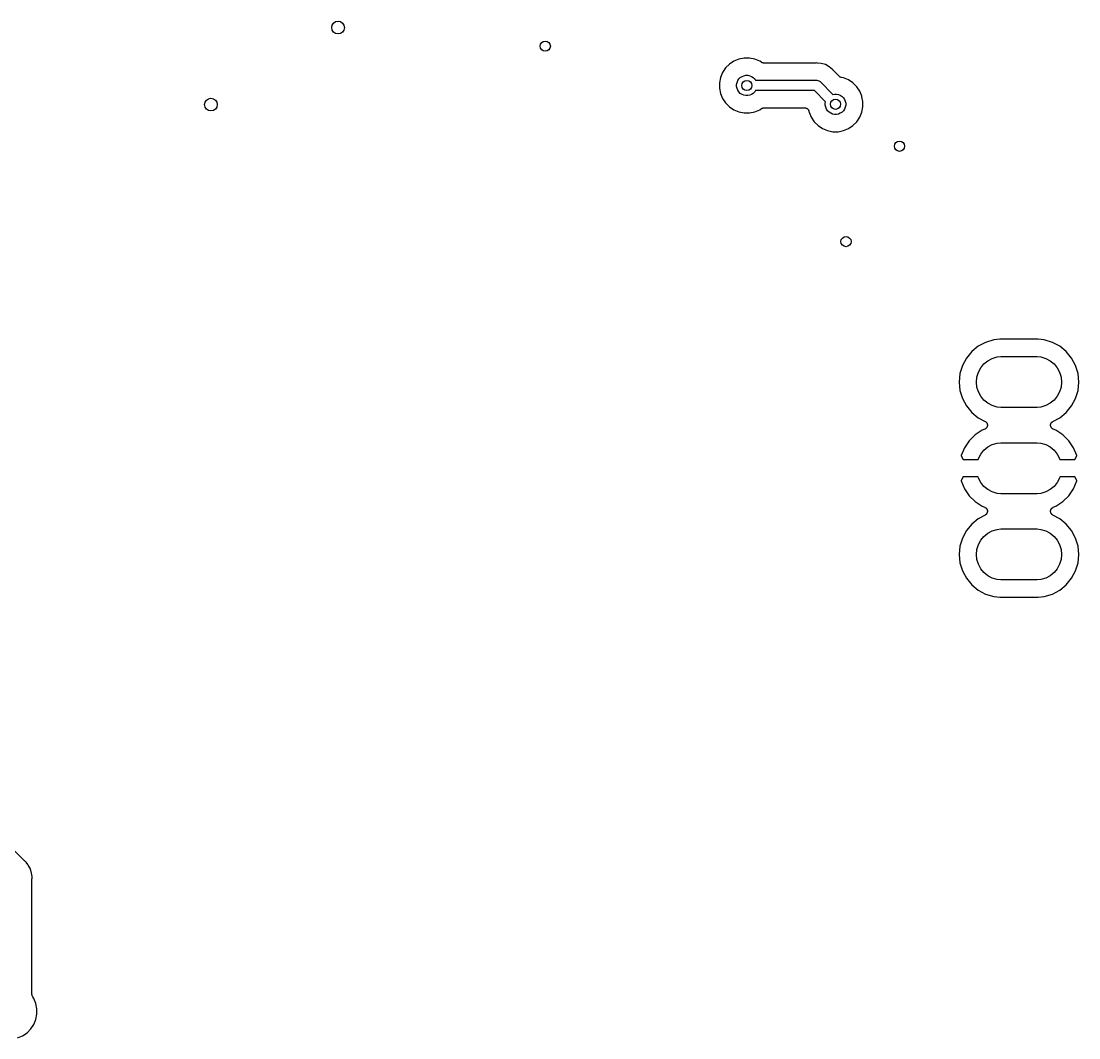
# Model space of a CAD drawing. Extents: x -66 to 211, y -177 to 13.
# Drawn here: x 91.65 to 122.82, y -47.57 to -17.62 of the extents above; entities that cross this region are included whole.
import ezdxf

# ---------------------------------------------------------------- set-up
doc = ezdxf.new("R2010")
doc.units = 0
doc.layers.add('BLACK', color=7, linetype='CONTINUOUS')

msp = doc.modelspace()

# ---------------------------------------------------------------- linework, layer by layer
at = {"layer": 'BLACK', "linetype": 'CONTINUOUS'}
for p, q in [((112.41, -18.9998), (112.322, -19.1321)), ((112.523, -18.8872), (112.41, -18.9998)), ((112.655, -18.7988), (112.523, -18.8872)), ((112.802, -18.7379), (112.655, -18.7988)), ((112.958, -18.7068), (112.802, -18.7379)), ((113.117, -18.7068), (112.958, -18.7068)), ((113.273, -18.7379), (113.117, -18.7068)), ((113.42, -18.7988), (113.273, -18.7379)), ((113.472, -18.833), (113.42, -18.7988)), ((113.482, -18.8385), (113.472, -18.833)), ((113.492, -18.8441), (113.482, -18.8385)), ((113.493, -18.8444), (113.492, -18.8441)), ((113.493, -18.8447), (113.493, -18.8444)), ((113.505, -18.8481), (113.493, -18.8447)), ((113.516, -18.8516), (113.505, -18.8481)), ((113.516, -18.8517), (113.516, -18.8516)), ((113.517, -18.8519), (113.516, -18.8517)), ((113.529, -18.8531), (113.517, -18.8519)), ((113.54, -18.8544), (113.529, -18.8531)), ((113.542, -18.8544), (113.54, -18.8544)), ((115.059, -18.8544), (113.542, -18.8544)), ((113.542, -18.8544), (113.542, -18.8544)), ((113.542, -18.8544), (113.542, -18.8544)), ((113.542, -18.8544), (113.542, -18.8544)), ((115.064, -18.8539), (115.059, -18.8544)), ((115.07, -18.854), (115.064, -18.8539)), ((115.071, -18.8538), (115.07, -18.854)), ((115.098, -18.8512), (115.071, -18.8538)), ((115.124, -18.8538), (115.098, -18.8512)), ((115.227, -18.864), (115.124, -18.8538)), ((115.124, -18.8538), (115.124, -18.8538)), ((115.352, -18.9017), (115.227, -18.864)), ((115.466, -18.9631), (115.352, -18.9017)), ((115.567, -19.0456), (115.466, -18.9631)), ((112.261, -19.2791), (112.23, -19.4352)), ((112.322, -19.1321), (112.261, -19.2791)), ((112.772, -19.3727), (112.805, -19.3236)), ((112.805, -19.3236), (112.846, -19.2818)), ((112.846, -19.2818), (112.896, -19.249)), ((112.896, -19.249), (112.95, -19.2263)), ((112.95, -19.2263), (113.008, -19.2148)), ((113.008, -19.2148), (113.067, -19.2148)), ((113.067, -19.2148), (113.125, -19.2263)), ((113.125, -19.2263), (113.18, -19.249)), ((113.18, -19.249), (113.229, -19.2818)), ((113.229, -19.2818), (113.271, -19.3236)), ((113.271, -19.3236), (113.297, -19.3624)), ((115.584, -19.066), (115.567, -19.0456)), ((115.587, -19.0697), (115.584, -19.066)), ((115.591, -19.0739), (115.587, -19.0697)), ((115.592, -19.0752), (115.591, -19.0739)), ((115.761, -19.2448), (115.592, -19.0752)), ((115.771, -19.2522), (115.761, -19.2448)), ((115.779, -19.2597), (115.771, -19.2522)), ((115.78, -19.2601), (115.779, -19.2597)), ((115.781, -19.2605), (115.78, -19.2601)), ((115.791, -19.266), (115.781, -19.2605)), ((115.801, -19.2717), (115.791, -19.266)), ((115.802, -19.2719), (115.801, -19.2717)), ((115.802, -19.2723), (115.802, -19.2719)), ((115.814, -19.2756), (115.802, -19.2723)), ((115.825, -19.2792), (115.814, -19.2756)), ((115.826, -19.2795), (115.825, -19.2792)), ((115.827, -19.2796), (115.826, -19.2795)), ((115.826, -19.2795), (115.826, -19.2795)), ((115.826, -19.2795), (115.826, -19.2795)), ((115.887, -19.2916), (115.827, -19.2796)), ((116.034, -19.3525), (115.887, -19.2916)), ((112.23, -19.4352), (112.23, -19.5944)), ((112.23, -19.5944), (112.261, -19.7505)), ((112.738, -19.4853), (112.749, -19.4273)), ((112.738, -19.5444), (112.738, -19.4853)), ((112.749, -19.6023), (112.738, -19.5444)), ((112.749, -19.4273), (112.772, -19.3727)), ((112.772, -19.6569), (112.749, -19.6023)), ((113.297, -19.3624), (115.09, -19.3624)), ((115.09, -19.3624), (115.098, -19.3617)), ((115.098, -19.3617), (115.105, -19.3624)), ((115.105, -19.3624), (115.105, -19.3624)), ((115.105, -19.3624), (115.127, -19.3646)), ((115.127, -19.3646), (115.156, -19.3733)), ((115.156, -19.3733), (115.177, -19.3845)), ((115.177, -19.3845), (115.183, -19.3875)), ((115.183, -19.3875), (115.2, -19.4018)), ((115.2, -19.4018), (115.206, -19.4065)), ((115.206, -19.4065), (115.211, -19.4123)), ((115.211, -19.4123), (115.576, -19.7777)), ((116.166, -19.4409), (116.034, -19.3525)), ((116.279, -19.5535), (116.166, -19.4409)), ((116.367, -19.6858), (116.279, -19.5535)), ((112.261, -19.7505), (112.322, -19.8976)), ((112.322, -19.8976), (112.41, -20.0299)), ((112.805, -19.7061), (112.772, -19.6569)), ((112.846, -19.7478), (112.805, -19.7061)), ((112.896, -19.7807), (112.846, -19.7478)), ((112.95, -19.8033), (112.896, -19.7807)), ((113.008, -19.8148), (112.95, -19.8033)), ((113.067, -19.8148), (113.008, -19.8148)), ((113.125, -19.8033), (113.067, -19.8148)), ((113.18, -19.7807), (113.125, -19.8033)), ((113.229, -19.7478), (113.18, -19.7807)), ((113.271, -19.7061), (113.229, -19.7478)), ((113.297, -19.6672), (113.271, -19.7061)), ((115.034, -19.6672), (113.297, -19.6672)), ((115.36, -19.9932), (115.034, -19.6672)), ((115.576, -19.7777), (115.622, -19.7685)), ((115.622, -19.7685), (115.681, -19.7685)), ((115.681, -19.7685), (115.739, -19.7801)), ((115.739, -19.7801), (115.793, -19.8027)), ((115.793, -19.8027), (115.843, -19.8355)), ((115.843, -19.8355), (115.884, -19.8773)), ((115.884, -19.8773), (115.917, -19.9264)), ((115.917, -19.9264), (115.94, -19.981)), ((116.428, -19.8329), (116.367, -19.6858)), ((116.432, -19.8506), (116.428, -19.8329)), ((116.432, -19.8507), (116.432, -19.8506)), ((116.459, -19.989), (116.432, -19.8507)), ((112.41, -20.0299), (112.523, -20.1424)), ((112.523, -20.1424), (112.655, -20.2309)), ((112.655, -20.2309), (112.802, -20.2918)), ((113.273, -20.2918), (113.42, -20.2309)), ((113.42, -20.2309), (113.472, -20.1966)), ((113.472, -20.1964), (113.473, -20.1956)), ((113.472, -20.1965), (113.472, -20.1964)), ((113.472, -20.1964), (113.472, -20.1964)), ((113.472, -20.1966), (113.472, -20.1965)), ((113.473, -20.1956), (113.483, -20.1903)), ((113.483, -20.1903), (113.494, -20.1848)), ((113.494, -20.1846), (113.495, -20.1843)), ((113.494, -20.1848), (113.494, -20.1846)), ((113.495, -20.1843), (113.506, -20.181)), ((113.506, -20.181), (113.517, -20.1776)), ((113.517, -20.1776), (113.518, -20.1776)), ((113.518, -20.1776), (113.519, -20.1774)), ((113.519, -20.1774), (113.531, -20.1764)), ((113.531, -20.1764), (113.542, -20.1752)), ((113.542, -20.1752), (114.744, -20.1752)), ((114.744, -20.1752), (114.745, -20.1752)), ((114.745, -20.1752), (114.745, -20.1752)), ((114.745, -20.1752), (114.745, -20.1752)), ((114.745, -20.1752), (114.746, -20.1752)), ((114.746, -20.1752), (114.758, -20.1766)), ((114.758, -20.1766), (114.77, -20.1778)), ((114.77, -20.1778), (114.77, -20.1779)), ((114.77, -20.1779), (114.771, -20.178)), ((114.771, -20.178), (114.782, -20.1816)), ((114.782, -20.1816), (114.794, -20.1851)), ((114.794, -20.1851), (114.794, -20.1853)), ((114.794, -20.1853), (114.794, -20.1855)), ((114.794, -20.1855), (114.805, -20.1912)), ((114.805, -20.1912), (114.815, -20.1969)), ((114.815, -20.1969), (114.816, -20.1972)), ((114.816, -20.1972), (114.816, -20.1974)), ((114.816, -20.1974), (114.825, -20.2051)), ((114.825, -20.2051), (114.834, -20.2127)), ((114.834, -20.2127), (114.835, -20.213)), ((114.835, -20.213), (114.835, -20.2134)), ((114.835, -20.2134), (114.843, -20.2226)), ((114.843, -20.2226), (114.85, -20.2318)), ((114.85, -20.2318), (114.85, -20.2323)), ((114.85, -20.2323), (114.851, -20.2327)), ((114.851, -20.2327), (114.856, -20.2432)), ((114.856, -20.2432), (114.862, -20.2537)), ((114.862, -20.2537), (114.862, -20.2542)), ((114.862, -20.2542), (114.862, -20.2546)), ((114.862, -20.2546), (114.866, -20.2659)), ((115.351, -20.039), (115.36, -19.9932)), ((115.351, -20.0981), (115.351, -20.039)), ((115.363, -20.156), (115.351, -20.0981)), ((115.385, -20.2106), (115.363, -20.156)), ((115.418, -20.2598), (115.385, -20.2106)), ((115.46, -20.3016), (115.418, -20.2598)), ((115.884, -20.2598), (115.843, -20.3016)), ((115.917, -20.2106), (115.884, -20.2598)), ((115.94, -20.156), (115.917, -20.2106)), ((115.94, -19.981), (115.951, -20.039)), ((115.951, -20.0981), (115.94, -20.156)), ((115.951, -20.039), (115.951, -20.0981)), ((116.428, -20.3042), (116.459, -20.1481)), ((116.459, -20.1481), (116.459, -19.989)), ((112.802, -20.2918), (112.958, -20.3228)), ((112.958, -20.3228), (113.117, -20.3228)), ((113.117, -20.3228), (113.273, -20.2918)), ((114.866, -20.2659), (114.869, -20.2774)), ((114.869, -20.2774), (114.874, -20.3042)), ((114.874, -20.3042), (114.935, -20.4513)), ((114.935, -20.4513), (115.024, -20.5836)), ((115.509, -20.3344), (115.46, -20.3016)), ((115.564, -20.357), (115.509, -20.3344)), ((115.622, -20.3685), (115.564, -20.357)), ((115.681, -20.3685), (115.622, -20.3685)), ((115.739, -20.357), (115.681, -20.3685)), ((115.793, -20.3344), (115.739, -20.357)), ((115.843, -20.3016), (115.793, -20.3344)), ((116.279, -20.5836), (116.367, -20.4513)), ((116.367, -20.4513), (116.428, -20.3042)), ((115.024, -20.5836), (115.136, -20.6962)), ((115.136, -20.6962), (115.269, -20.7846)), ((115.269, -20.7846), (115.416, -20.8455)), ((115.416, -20.8455), (115.572, -20.8765)), ((115.572, -20.8765), (115.731, -20.8765)), ((115.731, -20.8765), (115.887, -20.8455)), ((115.887, -20.8455), (116.034, -20.7846)), ((116.034, -20.7846), (116.166, -20.6962)), ((116.166, -20.6962), (116.279, -20.5836)), ((120.076, -27.0815), (119.858, -27.1984)), ((120.314, -27.0095), (120.076, -27.0815)), ((120.499, -26.9913), (120.314, -27.0095)), ((121.621, -26.9913), (120.499, -26.9913)), ((121.805, -27.0095), (121.621, -26.9913)), ((122.043, -27.0815), (121.805, -27.0095)), ((122.261, -27.1984), (122.043, -27.0815)), ((119.666, -27.3556), (119.509, -27.5473)), ((119.858, -27.1984), (119.666, -27.3556)), ((122.453, -27.3556), (122.261, -27.1984)), ((122.61, -27.5473), (122.453, -27.3556)), ((119.509, -27.5473), (119.392, -27.7659)), ((119.933, -27.8309), (120.027, -27.7166)), ((120.027, -27.7166), (120.141, -27.6228)), ((120.141, -27.6228), (120.272, -27.5531)), ((120.272, -27.5531), (120.413, -27.5102)), ((120.413, -27.5102), (120.524, -27.4993)), ((120.524, -27.4993), (121.596, -27.4993)), ((121.596, -27.4993), (121.706, -27.5102)), ((121.706, -27.5102), (121.847, -27.5531)), ((121.847, -27.5531), (121.978, -27.6228)), ((121.978, -27.6228), (122.092, -27.7166)), ((122.092, -27.7166), (122.186, -27.8309)), ((122.727, -27.7659), (122.61, -27.5473)), ((119.32, -28.0032), (119.296, -28.2499)), ((119.392, -27.7659), (119.32, -28.0032)), ((119.821, -28.1027), (119.864, -27.9613)), ((119.864, -27.9613), (119.933, -27.8309)), ((122.186, -27.8309), (122.255, -27.9613)), ((122.255, -27.9613), (122.298, -28.1027)), ((122.799, -28.0032), (122.727, -27.7659)), ((122.823, -28.2499), (122.799, -28.0032)), ((119.296, -28.2499), (119.32, -28.4966)), ((119.806, -28.2499), (119.821, -28.1027)), ((119.821, -28.397), (119.806, -28.2499)), ((122.298, -28.1027), (122.313, -28.2499)), ((122.313, -28.2499), (122.298, -28.397)), ((122.799, -28.4966), (122.823, -28.2499)), ((119.32, -28.4966), (119.392, -28.7338)), ((119.864, -28.5385), (119.821, -28.397)), ((119.933, -28.6689), (119.864, -28.5385)), ((120.027, -28.7832), (119.933, -28.6689)), ((122.186, -28.6689), (122.092, -28.7832)), ((122.255, -28.5385), (122.186, -28.6689)), ((122.298, -28.397), (122.255, -28.5385)), ((122.727, -28.7338), (122.799, -28.4966)), ((119.392, -28.7338), (119.509, -28.9525)), ((119.509, -28.9525), (119.666, -29.1441)), ((120.141, -28.877), (120.027, -28.7832)), ((120.272, -28.9467), (120.141, -28.877)), ((120.413, -28.9896), (120.272, -28.9467)), ((121.847, -28.9467), (121.706, -28.9896)), ((121.978, -28.877), (121.847, -28.9467)), ((122.092, -28.7832), (121.978, -28.877)), ((122.453, -29.1441), (122.61, -28.9525)), ((122.61, -28.9525), (122.727, -28.7338)), ((119.666, -29.1441), (119.858, -29.3014)), ((120.524, -29.0004), (120.413, -28.9896)), ((121.596, -29.0004), (120.524, -29.0004)), ((121.706, -28.9896), (121.596, -29.0004)), ((122.261, -29.3014), (122.453, -29.1441)), ((119.858, -29.3014), (120.062, -29.4103)), ((120.062, -29.4103), (120.063, -29.4111)), ((120.063, -29.4111), (120.068, -29.4148)), ((120.068, -29.4148), (120.074, -29.4179)), ((120.074, -29.4179), (120.079, -29.4218)), ((120.079, -29.4218), (120.084, -29.4252)), ((120.084, -29.4252), (120.088, -29.4298)), ((120.088, -29.4298), (120.093, -29.4339)), ((120.095, -29.608), (120.091, -29.6129)), ((120.093, -29.4339), (120.097, -29.4386)), ((120.099, -29.6035), (120.095, -29.608)), ((120.097, -29.4386), (120.101, -29.4429)), ((120.103, -29.5985), (120.099, -29.6035)), ((120.101, -29.4429), (120.104, -29.4483)), ((120.107, -29.5938), (120.103, -29.5985)), ((120.104, -29.4483), (120.108, -29.4533)), ((120.11, -29.5882), (120.107, -29.5938)), ((120.108, -29.4533), (120.111, -29.4586)), ((120.113, -29.5829), (120.11, -29.5882)), ((120.111, -29.4586), (120.114, -29.4637)), ((120.116, -29.5774), (120.113, -29.5829)), ((120.114, -29.4637), (120.117, -29.4696)), ((120.119, -29.5721), (120.116, -29.5774)), ((120.117, -29.4696), (120.12, -29.4753)), ((120.12, -29.566), (120.119, -29.5721)), ((120.12, -29.4753), (120.121, -29.4811)), ((120.123, -29.5601), (120.12, -29.566)), ((120.121, -29.4811), (120.124, -29.4867)), ((120.124, -29.5542), (120.123, -29.5601)), ((120.124, -29.4867), (120.125, -29.493)), ((120.126, -29.5485), (120.124, -29.5542)), ((120.125, -29.493), (120.127, -29.4991)), ((120.127, -29.5421), (120.126, -29.5485)), ((120.127, -29.4991), (120.127, -29.5051)), ((120.127, -29.5051), (120.128, -29.5111)), ((120.128, -29.5358), (120.127, -29.5421)), ((120.128, -29.5111), (120.128, -29.5175)), ((120.128, -29.5175), (120.129, -29.5238)), ((120.129, -29.5238), (120.128, -29.5298)), ((120.128, -29.5298), (120.128, -29.5358)), ((121.99, -29.5221), (121.991, -29.5157)), ((121.991, -29.528), (121.99, -29.5221)), ((121.991, -29.5093), (121.992, -29.5034)), ((121.991, -29.5157), (121.991, -29.5093)), ((121.991, -29.5341), (121.991, -29.528)), ((121.992, -29.5404), (121.991, -29.5341)), ((121.992, -29.5034), (121.993, -29.4974)), ((121.993, -29.5467), (121.992, -29.5404)), ((121.993, -29.4974), (121.995, -29.4913)), ((121.995, -29.5525), (121.993, -29.5467)), ((121.995, -29.4913), (121.996, -29.485)), ((121.996, -29.5584), (121.995, -29.5525)), ((121.996, -29.485), (121.998, -29.4794)), ((121.998, -29.5643), (121.996, -29.5584)), ((121.998, -29.4794), (122, -29.4737)), ((122, -29.5705), (121.998, -29.5643)), ((122, -29.4737), (122.003, -29.468)), ((122.003, -29.5758), (122, -29.5705)), ((122.003, -29.468), (122.006, -29.4621)), ((122.005, -29.5814), (122.003, -29.5758)), ((122.009, -29.5867), (122.005, -29.5814)), ((122.006, -29.4621), (122.009, -29.4571)), ((122.009, -29.4571), (122.012, -29.4518)), ((122.012, -29.5924), (122.009, -29.5867)), ((122.012, -29.4518), (122.016, -29.4469)), ((122.015, -29.5971), (122.012, -29.5924)), ((122.019, -29.6021), (122.015, -29.5971)), ((122.016, -29.4469), (122.019, -29.4416)), ((122.019, -29.4416), (122.024, -29.4373)), ((122.023, -29.6066), (122.019, -29.6021)), ((122.027, -29.6116), (122.023, -29.6066)), ((122.024, -29.4373), (122.027, -29.4326)), ((122.027, -29.4326), (122.032, -29.4286)), ((122.032, -29.6155), (122.027, -29.6116)), ((122.032, -29.4286), (122.037, -29.4241)), ((122.037, -29.4241), (122.042, -29.4207)), ((122.042, -29.4207), (122.047, -29.4169)), ((122.047, -29.4169), (122.052, -29.4138)), ((122.052, -29.4138), (122.058, -29.4103)), ((122.058, -29.4103), (122.261, -29.3014)), ((119.765, -29.8076), (119.589, -29.9816)), ((119.972, -29.6713), (119.765, -29.8076)), ((120.049, -29.64), (119.972, -29.6713)), ((120.055, -29.637), (120.049, -29.64)), ((120.061, -29.6346), (120.055, -29.637)), ((120.066, -29.6312), (120.061, -29.6346)), ((120.071, -29.6284), (120.066, -29.6312)), ((120.076, -29.6244), (120.071, -29.6284)), ((120.082, -29.6209), (120.076, -29.6244)), ((120.086, -29.6166), (120.082, -29.6209)), ((120.091, -29.6129), (120.086, -29.6166)), ((122.036, -29.6198), (122.032, -29.6155)), ((122.041, -29.6234), (122.036, -29.6198)), ((122.046, -29.6274), (122.041, -29.6234)), ((122.052, -29.6303), (122.046, -29.6274)), ((122.056, -29.6337), (122.052, -29.6303)), ((122.062, -29.6362), (122.056, -29.6337)), ((122.068, -29.6393), (122.062, -29.6362)), ((122.07, -29.64), (122.068, -29.6393)), ((122.147, -29.6713), (122.07, -29.64)), ((122.354, -29.8076), (122.147, -29.6713)), ((122.53, -29.9816), (122.354, -29.8076)), ((119.45, -30.1866), (119.354, -30.4144)), ((119.589, -29.9816), (119.45, -30.1866)), ((120.027, -30.2566), (120.141, -30.1628)), ((120.141, -30.1628), (120.272, -30.0931)), ((120.272, -30.0931), (120.413, -30.0502)), ((120.413, -30.0502), (120.524, -30.0393)), ((120.524, -30.0393), (121.596, -30.0393)), ((121.596, -30.0393), (121.706, -30.0502)), ((121.706, -30.0502), (121.847, -30.0931)), ((121.847, -30.0931), (121.978, -30.1628)), ((121.978, -30.1628), (122.092, -30.2566)), ((122.669, -30.1866), (122.53, -29.9816)), ((122.765, -30.4144), (122.669, -30.1866)), ((119.354, -30.4144), (119.351, -30.4267)), ((119.351, -30.4267), (119.414, -30.5359)), ((119.414, -30.5359), (119.853, -30.5359)), ((119.853, -30.5359), (119.864, -30.5013)), ((119.864, -30.5013), (119.933, -30.3709)), ((119.933, -30.3709), (120.027, -30.2566)), ((122.092, -30.2566), (122.186, -30.3709)), ((122.186, -30.3709), (122.255, -30.5013)), ((122.255, -30.5013), (122.266, -30.5359)), ((122.266, -30.5359), (122.705, -30.5359)), ((122.705, -30.5359), (122.768, -30.4267)), ((122.768, -30.4267), (122.765, -30.4144)), ((119.414, -31.0439), (119.351, -31.1531)), ((119.351, -31.1531), (119.354, -31.1654)), ((119.354, -31.1654), (119.45, -31.3931)), ((119.853, -31.0439), (119.414, -31.0439)), ((119.864, -31.0785), (119.853, -31.0439)), ((119.933, -31.2089), (119.864, -31.0785)), ((122.255, -31.0785), (122.186, -31.2089)), ((122.266, -31.0439), (122.255, -31.0785)), ((122.705, -31.0439), (122.266, -31.0439)), ((122.669, -31.3931), (122.765, -31.1654)), ((122.768, -31.1531), (122.705, -31.0439)), ((122.765, -31.1654), (122.768, -31.1531)), ((119.45, -31.3931), (119.589, -31.5982)), ((120.027, -31.3232), (119.933, -31.2089)), ((120.141, -31.417), (120.027, -31.3232)), ((120.272, -31.4867), (120.141, -31.417)), ((121.978, -31.417), (121.847, -31.4867)), ((122.092, -31.3232), (121.978, -31.417)), ((122.186, -31.2089), (122.092, -31.3232)), ((122.53, -31.5982), (122.669, -31.3931)), ((119.589, -31.5982), (119.765, -31.7722)), ((119.765, -31.7722), (119.972, -31.9084)), ((120.413, -31.5296), (120.272, -31.4867)), ((120.524, -31.5404), (120.413, -31.5296)), ((121.596, -31.5404), (120.524, -31.5404)), ((121.706, -31.5296), (121.596, -31.5404)), ((121.847, -31.4867), (121.706, -31.5296)), ((122.147, -31.9084), (122.354, -31.7722)), ((122.354, -31.7722), (122.53, -31.5982)), ((119.972, -31.9084), (120.049, -31.9398)), ((120.049, -31.9398), (120.051, -31.9405)), ((120.051, -31.9405), (120.057, -31.9435)), ((120.057, -31.9435), (120.063, -31.946)), ((120.063, -31.946), (120.068, -31.9494)), ((120.068, -31.9494), (120.073, -31.9523)), ((120.073, -31.9523), (120.078, -31.9564)), ((120.078, -31.9564), (120.083, -31.96)), ((120.083, -31.96), (120.087, -31.9643)), ((120.087, -31.9643), (120.092, -31.9681)), ((120.092, -31.9681), (120.096, -31.9731)), ((120.096, -31.9731), (120.1, -31.9777)), ((120.1, -31.9777), (120.104, -31.9827)), ((120.104, -31.9827), (120.108, -31.9874)), ((120.108, -31.9874), (120.111, -31.993)), ((120.111, -31.993), (120.114, -31.9984)), ((120.114, -31.9984), (120.116, -32.004)), ((120.116, -32.004), (120.119, -32.0093)), ((120.119, -32.1061), (120.116, -32.1117)), ((120.119, -32.0093), (120.121, -32.0154)), ((120.121, -32.1003), (120.119, -32.1061)), ((120.121, -32.0154), (120.123, -32.0213)), ((120.123, -32.0948), (120.121, -32.1003)), ((120.123, -32.0213), (120.125, -32.0273)), ((120.124, -32.0885), (120.123, -32.0948)), ((120.126, -32.0824), (120.124, -32.0885)), ((120.125, -32.0273), (120.126, -32.033)), ((120.126, -32.033), (120.127, -32.0394)), ((120.127, -32.0764), (120.126, -32.0824)), ((120.127, -32.0394), (120.128, -32.0457)), ((120.128, -32.0705), (120.127, -32.0764)), ((120.128, -32.0457), (120.128, -32.0517)), ((120.128, -32.0517), (120.129, -32.0577)), ((120.129, -32.0577), (120.128, -32.0641)), ((120.128, -32.0641), (120.128, -32.0705)), ((121.99, -32.0559), (121.991, -32.0499)), ((121.991, -32.0623), (121.99, -32.0559)), ((121.991, -32.0439), (121.992, -32.0377)), ((121.991, -32.0499), (121.991, -32.0439)), ((121.991, -32.0687), (121.991, -32.0623)), ((121.992, -32.0746), (121.991, -32.0687)), ((121.992, -32.0377), (121.993, -32.0313)), ((121.993, -32.0806), (121.992, -32.0746)), ((121.993, -32.0313), (121.995, -32.0255)), ((121.994, -32.0868), (121.993, -32.0806)), ((121.996, -32.0931), (121.994, -32.0868)), ((121.995, -32.0255), (121.996, -32.0196)), ((121.996, -32.0196), (121.999, -32.0138)), ((121.998, -32.0987), (121.996, -32.0931)), ((121.999, -32.1044), (121.998, -32.0987)), ((121.999, -32.0138), (122.001, -32.0077)), ((122.002, -32.1101), (121.999, -32.1044)), ((122.001, -32.0077), (122.003, -32.0024)), ((122.003, -32.0024), (122.006, -31.9968)), ((122.006, -31.9968), (122.009, -31.9915)), ((122.009, -31.9915), (122.012, -31.9859)), ((122.012, -31.9859), (122.016, -31.9813)), ((122.016, -31.9813), (122.02, -31.9763)), ((122.02, -31.9763), (122.024, -31.9718)), ((122.024, -31.9718), (122.028, -31.9669)), ((122.028, -31.9669), (122.033, -31.9631)), ((122.033, -31.9631), (122.037, -31.9589)), ((122.037, -31.9589), (122.043, -31.9553)), ((122.043, -31.9553), (122.048, -31.9513)), ((122.048, -31.9513), (122.053, -31.9485)), ((122.053, -31.9485), (122.058, -31.9452)), ((122.058, -31.9452), (122.064, -31.9428)), ((122.064, -31.9428), (122.07, -31.9398)), ((122.07, -31.9398), (122.147, -31.9084)), ((119.858, -32.2784), (119.666, -32.4356)), ((120.062, -32.1695), (119.858, -32.2784)), ((120.067, -32.1659), (120.062, -32.1695)), ((120.073, -32.1629), (120.067, -32.1659)), ((120.077, -32.1591), (120.073, -32.1629)), ((120.082, -32.1557), (120.077, -32.1591)), ((120.087, -32.1512), (120.082, -32.1557)), ((120.092, -32.1471), (120.087, -32.1512)), ((120.095, -32.1425), (120.092, -32.1471)), ((120.1, -32.1382), (120.095, -32.1425)), ((120.103, -32.1329), (120.1, -32.1382)), ((120.107, -32.1279), (120.103, -32.1329)), ((120.11, -32.1226), (120.107, -32.1279)), ((120.114, -32.1176), (120.11, -32.1226)), ((120.116, -32.1117), (120.114, -32.1176)), ((122.005, -32.1161), (122.002, -32.1101)), ((122.008, -32.1211), (122.005, -32.1161)), ((122.011, -32.1265), (122.008, -32.1211)), ((122.015, -32.1315), (122.011, -32.1265)), ((122.018, -32.1368), (122.015, -32.1315)), ((122.022, -32.1411), (122.018, -32.1368)), ((122.026, -32.1459), (122.022, -32.1411)), ((122.031, -32.15), (122.026, -32.1459)), ((122.036, -32.1546), (122.031, -32.15)), ((122.041, -32.158), (122.036, -32.1546)), ((122.045, -32.1619), (122.041, -32.158)), ((122.051, -32.165), (122.045, -32.1619)), ((122.056, -32.1686), (122.051, -32.165)), ((122.058, -32.1695), (122.056, -32.1686)), ((122.261, -32.2784), (122.058, -32.1695)), ((122.453, -32.4356), (122.261, -32.2784)), ((119.509, -32.6273), (119.392, -32.8459)), ((119.666, -32.4356), (119.509, -32.6273)), ((120.027, -32.7966), (120.141, -32.7028)), ((120.141, -32.7028), (120.272, -32.6331)), ((120.272, -32.6331), (120.413, -32.5902)), ((120.413, -32.5902), (120.524, -32.5793)), ((120.524, -32.5793), (121.596, -32.5793)), ((121.596, -32.5793), (121.706, -32.5902)), ((121.706, -32.5902), (121.847, -32.6331)), ((121.847, -32.6331), (121.978, -32.7028)), ((121.978, -32.7028), (122.092, -32.7966)), ((122.61, -32.6273), (122.453, -32.4356)), ((122.727, -32.8459), (122.61, -32.6273)), ((119.392, -32.8459), (119.32, -33.0832)), ((119.821, -33.1827), (119.864, -33.0413)), ((119.864, -33.0413), (119.933, -32.9109)), ((119.933, -32.9109), (120.027, -32.7966)), ((122.092, -32.7966), (122.186, -32.9109)), ((122.186, -32.9109), (122.255, -33.0413)), ((122.255, -33.0413), (122.298, -33.1827)), ((122.799, -33.0832), (122.727, -32.8459)), ((119.32, -33.0832), (119.296, -33.3299)), ((119.296, -33.3299), (119.32, -33.5766)), ((119.806, -33.3299), (119.821, -33.1827)), ((119.821, -33.477), (119.806, -33.3299)), ((122.298, -33.1827), (122.313, -33.3299)), ((122.313, -33.3299), (122.298, -33.477)), ((122.823, -33.3299), (122.799, -33.0832)), ((122.799, -33.5766), (122.823, -33.3299)), ((119.32, -33.5766), (119.392, -33.8138)), ((119.864, -33.6185), (119.821, -33.477)), ((119.933, -33.7489), (119.864, -33.6185)), ((122.255, -33.6185), (122.186, -33.7489)), ((122.298, -33.477), (122.255, -33.6185)), ((122.727, -33.8138), (122.799, -33.5766)), ((119.392, -33.8138), (119.509, -34.0325)), ((120.027, -33.8632), (119.933, -33.7489)), ((120.141, -33.957), (120.027, -33.8632)), ((120.272, -34.0267), (120.141, -33.957)), ((121.978, -33.957), (121.847, -34.0267)), ((122.092, -33.8632), (121.978, -33.957)), ((122.186, -33.7489), (122.092, -33.8632)), ((122.61, -34.0325), (122.727, -33.8138)), ((119.509, -34.0325), (119.666, -34.2241)), ((119.666, -34.2241), (119.858, -34.3814)), ((120.413, -34.0696), (120.272, -34.0267)), ((120.524, -34.0804), (120.413, -34.0696)), ((121.596, -34.0804), (120.524, -34.0804)), ((121.706, -34.0696), (121.596, -34.0804)), ((121.847, -34.0267), (121.706, -34.0696)), ((122.261, -34.3814), (122.453, -34.2241)), ((122.453, -34.2241), (122.61, -34.0325)), ((119.858, -34.3814), (120.076, -34.4983)), ((120.076, -34.4983), (120.314, -34.5702)), ((120.314, -34.5702), (120.499, -34.5885)), ((120.499, -34.5885), (121.621, -34.5885)), ((121.621, -34.5885), (121.805, -34.5702)), ((121.805, -34.5702), (122.043, -34.4983)), ((122.043, -34.4983), (122.261, -34.3814)), ((91.7501, -42.3524), (87.622, -38.2243)), ((91.7542, -42.3558), (91.7501, -42.3524)), ((91.758, -42.3596), (91.7542, -42.3558)), ((91.7593, -42.3607), (91.758, -42.3596)), ((91.7797, -42.3774), (91.7593, -42.3607)), ((91.7964, -42.3978), (91.7797, -42.3774)), ((91.8485, -42.4613), (91.7964, -42.3978)), ((91.7964, -42.3978), (91.7964, -42.3978)), ((91.8622, -42.478), (91.8485, -42.4613)), ((91.8485, -42.4613), (91.8485, -42.4613)), ((91.9235, -42.5927), (91.8622, -42.478)), ((91.9613, -42.7172), (91.9235, -42.5927)), ((91.9715, -42.8203), (91.9613, -42.7172)), ((91.9709, -42.8836), (91.9715, -42.8782)), ((91.9709, -42.8853), (91.9709, -42.8836)), ((91.9709, -46.2874), (91.9709, -42.8853)), ((91.9715, -42.8205), (91.9715, -42.8203)), ((91.9741, -42.8467), (91.9715, -42.8205)), ((91.9715, -42.8729), (91.9741, -42.8467)), ((91.9715, -42.8782), (91.9715, -42.8729)), ((91.972, -46.299), (91.9709, -46.2874)), ((91.973, -46.3106), (91.972, -46.299)), ((91.9732, -46.3113), (91.973, -46.3106)), ((91.9733, -46.312), (91.9732, -46.3113)), ((91.9766, -46.3232), (91.9733, -46.312)), ((91.9799, -46.3344), (91.9766, -46.3232)), ((91.9802, -46.3351), (91.9799, -46.3344)), ((91.9804, -46.3357), (91.9802, -46.3351)), ((91.9859, -46.346), (91.9804, -46.3357)), ((91.9913, -46.3564), (91.9859, -46.346)), ((91.9921, -46.3576), (91.9913, -46.3564)), ((91.9923, -46.3579), (91.9921, -46.3576)), ((91.9921, -46.3576), (91.9921, -46.3576)), ((91.9921, -46.3576), (91.9921, -46.3576)), ((92.0265, -46.4091), (91.9923, -46.3579)), ((92.0874, -46.5562), (92.0265, -46.4091)), ((92.1185, -46.7123), (92.0874, -46.5562)), ((92.1185, -46.8715), (92.1185, -46.7123)), ((92.0265, -47.1746), (92.0874, -47.0276)), ((92.0874, -47.0276), (92.1185, -46.8715)), ((91.8255, -47.4195), (91.9381, -47.307)), ((91.9381, -47.307), (92.0265, -47.1746)), ((91.5461, -47.5688), (91.6932, -47.5079)), ((91.6932, -47.5079), (91.8255, -47.4195))]:
    msp.add_line(p, q, dxfattribs=at)
at = {"layer": 'BLACK'}
for centre, radius in [((100.993, -17.8079), 0.1875), ((107.099, -18.3566), 0.15), ((113.038, -19.5148), 0.15), ((97.2439, -20.0787), 0.1875), ((115.651, -20.0685), 0.15), ((117.536, -21.3055), 0.15), ((115.961, -24.1148), 0.15)]:
    msp.add_circle(centre, radius, dxfattribs=at)

doc.saveas('drawing.dxf')
